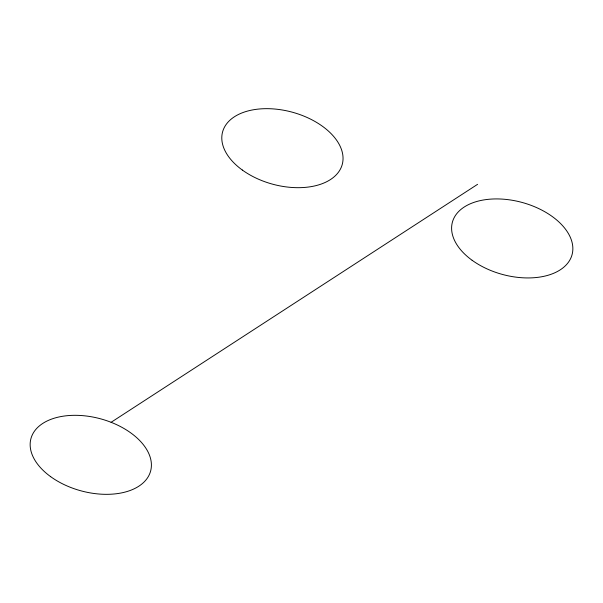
<?xml version="1.0" encoding="UTF-8"?>
<svg xmlns="http://www.w3.org/2000/svg" width="603" height="603" viewBox="0 0 603 603"><rect width="100%" height="100%" fill="white"/><g stroke="black" fill="none" stroke-linecap="round" stroke-linejoin="round"><path stroke-width="0.9" d="M111.103 422.304L477.584 184.322M472.126 260.285A62.003 37.318 15.2 0 0 571.659 256.004A62.003 37.318 15.2 0 0 492.892 198.998A62.003 37.318 15.2 0 0 472.126 260.285M242.316 170.031A62.003 37.318 15.2 0 0 341.848 165.75A62.003 37.318 15.2 0 0 263.074 108.744A62.003 37.318 15.2 0 0 242.316 170.031M50.675 476.679A62.003 37.318 15.2 0 0 150.207 472.405A62.003 37.318 15.2 0 0 71.44 415.392A62.003 37.318 15.2 0 0 50.675 476.679"/></g></svg>
